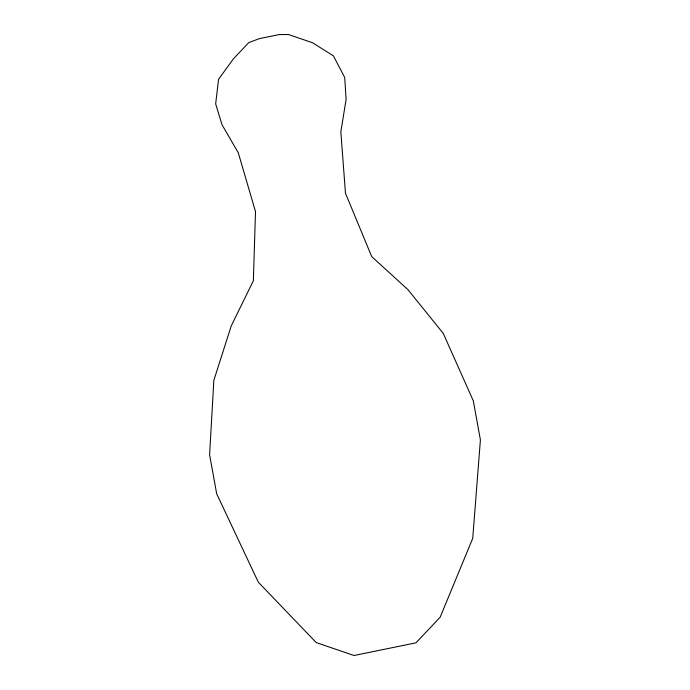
<?xml version="1.0" encoding="UTF-8"?>
<svg xmlns="http://www.w3.org/2000/svg" width="690" height="690" viewBox="0 0 690 690"><rect width="100%" height="100%" fill="white"/><g stroke="black" fill="none" stroke-linecap="round" stroke-linejoin="round"><path stroke-width="1.03" d="M255.507 211.606L253.351 280.787L231.297 325.766L213.848 380.328L209.596 454.779L216.686 493.807L258.327 582.196L316.21 642.58L354.005 655.5L415.966 642.83L440.142 617.248L472.728 538.373L480.404 439.901L473.314 400.873L443.273 333.425L407.954 289.653L371.712 256.594L345.466 193.217L340.843 131.833L346.113 99.386L344.715 77.522L333.417 55.847L312.57 42.763L288.411 34.5L279.2 34.569L259.388 38.623L248.78 42.599L233.323 58.961L218.558 79.324L215.668 103.905L222.025 124.752L238.291 152.8L255.507 211.606"/></g></svg>
